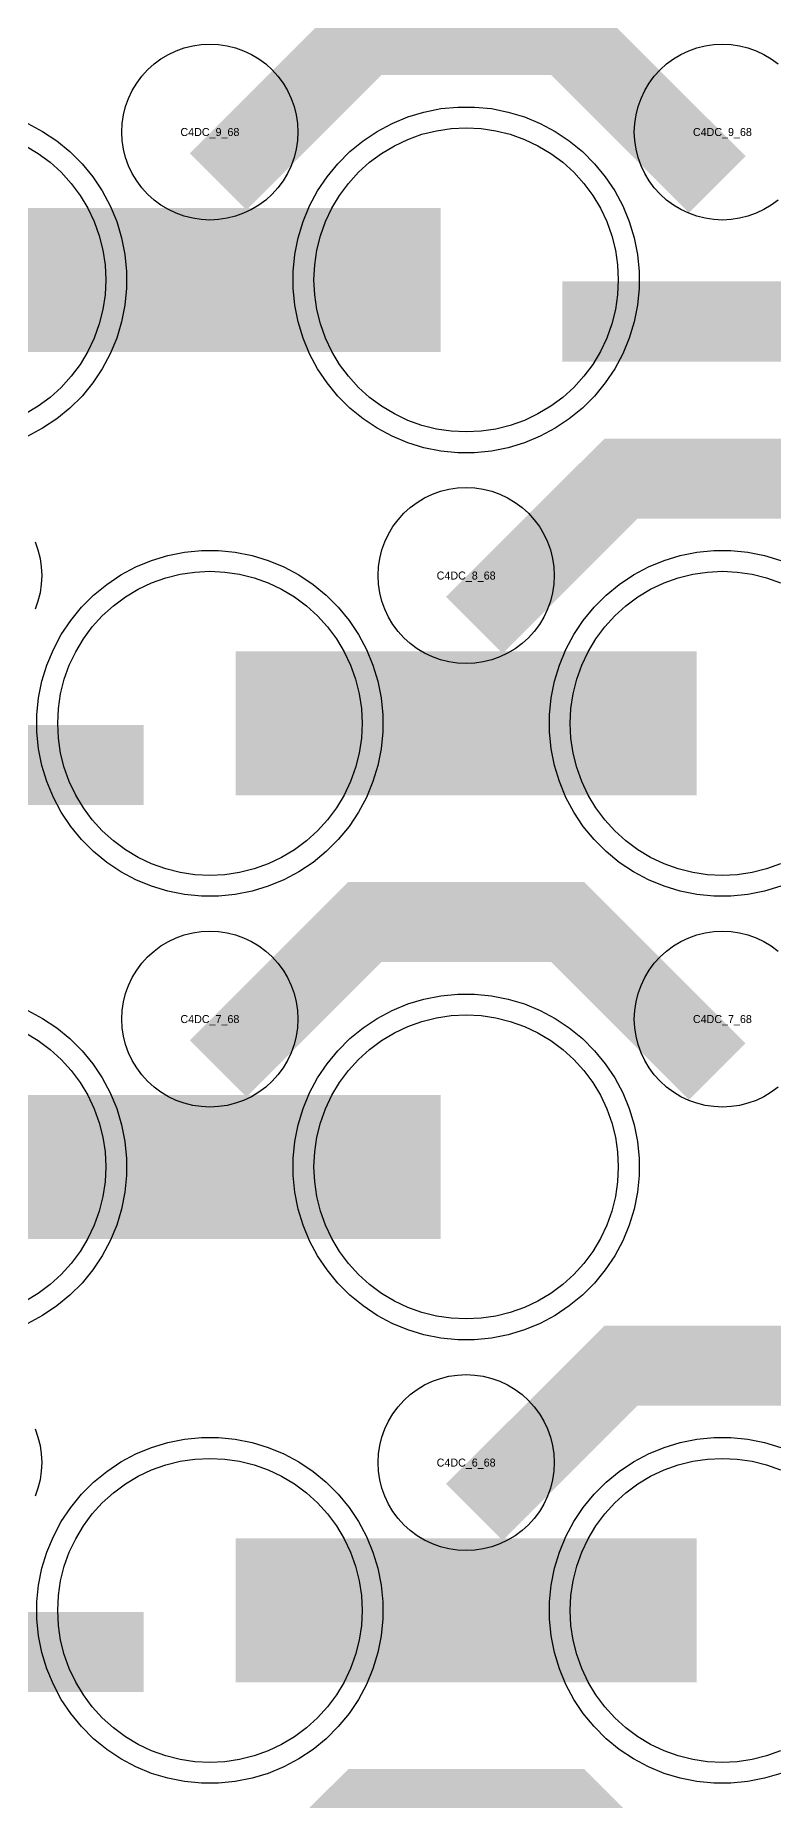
# Model space of a CAD drawing. Extents: x -11880 to 11880, y -14992 to 14992.
# Drawn here: x 9706 to 9936, y -14068 to -13516 of the extents above; entities that cross this region are included whole.
import ezdxf
from ezdxf.enums import TextEntityAlignment as Align

# ---------------------------------------------------------------- set-up
doc = ezdxf.new("R2010")
doc.units = 0
doc.header["$MEASUREMENT"] = 0
for name, color, linetype in [('GDS_775_DT_237', 138, 'CONTINUOUS'), ('RDL1_FS', 34, 'CONTINUOUS'), ('RDL_BS', 160, 'CONTINUOUS')]:
    doc.layers.add(name, color=color, linetype=linetype)

msp = doc.modelspace()

# ---------------------------------------------------------------- linework, layer by layer
at = {"layer": 'RDL1_FS', "color": 241, "true_color": 0xf7abae}
for points in [[(9840, -13639.994), (9835.343, -13639.765), (9830.732, -13639.081), (9826.209, -13637.949), (9821.819, -13636.377), (9817.605, -13634.385), (9813.605, -13631.987), (9809.86, -13629.209), (9806.406, -13626.079), (9803.276, -13622.625), (9800.498, -13618.88), (9798.1, -13614.88), (9796.108, -13610.666), (9794.536, -13606.276), (9793.404, -13601.753), (9792.72, -13597.142), (9792.491, -13592.485), (9792.72, -13587.828), (9793.404, -13583.217), (9794.536, -13578.694), (9796.108, -13574.304), (9798.1, -13570.09), (9800.498, -13566.09), (9803.276, -13562.345), (9806.406, -13558.891), (9809.86, -13555.761), (9813.605, -13552.983), (9817.605, -13550.585), (9821.819, -13548.593), (9826.209, -13547.021), (9830.732, -13545.889), (9835.343, -13545.205), (9840, -13544.976), (9844.657, -13545.205), (9849.268, -13545.889), (9853.791, -13547.021), (9858.181, -13548.593), (9862.395, -13550.585), (9866.395, -13552.983), (9870.14, -13555.761), (9873.594, -13558.891), (9876.724, -13562.345), (9879.502, -13566.09), (9881.9, -13570.09), (9883.892, -13574.304), (9885.464, -13578.694), (9886.596, -13583.217), (9887.28, -13587.828), (9887.509, -13592.485), (9887.28, -13597.142), (9886.596, -13601.753), (9885.464, -13606.276), (9883.892, -13610.666), (9881.9, -13614.88), (9879.502, -13618.88), (9876.724, -13622.625), (9873.594, -13626.079), (9870.14, -13629.209), (9866.395, -13631.987), (9862.395, -13634.385), (9858.181, -13636.377), (9853.791, -13637.949), (9849.268, -13639.081), (9844.657, -13639.765)], [(9760, -13778.559), (9755.343, -13778.33), (9750.732, -13777.646), (9746.209, -13776.514), (9741.819, -13774.942), (9737.605, -13772.95), (9733.605, -13770.552), (9729.86, -13767.774), (9726.406, -13764.644), (9723.276, -13761.19), (9720.498, -13757.445), (9718.1, -13753.445), (9716.108, -13749.231), (9714.536, -13744.841), (9713.404, -13740.318), (9712.72, -13735.707), (9712.491, -13731.05), (9712.72, -13726.393), (9713.404, -13721.782), (9714.536, -13717.259), (9716.108, -13712.869), (9718.1, -13708.655), (9720.498, -13704.655), (9723.276, -13700.91), (9726.406, -13697.456), (9729.86, -13694.326), (9733.605, -13691.548), (9737.605, -13689.15), (9741.819, -13687.158), (9746.209, -13685.586), (9750.732, -13684.454), (9755.343, -13683.77), (9760, -13683.541), (9764.657, -13683.77), (9769.268, -13684.454), (9773.791, -13685.586), (9778.181, -13687.158), (9782.395, -13689.15), (9786.395, -13691.548), (9790.14, -13694.326), (9793.594, -13697.456), (9796.724, -13700.91), (9799.502, -13704.655), (9801.9, -13708.655), (9803.892, -13712.869), (9805.464, -13717.259), (9806.596, -13721.782), (9807.28, -13726.393), (9807.509, -13731.05), (9807.28, -13735.707), (9806.596, -13740.318), (9805.464, -13744.841), (9803.892, -13749.231), (9801.9, -13753.445), (9799.502, -13757.445), (9796.724, -13761.19), (9793.594, -13764.644), (9790.14, -13767.774), (9786.395, -13770.552), (9782.395, -13772.95), (9778.181, -13774.942), (9773.791, -13776.514), (9769.268, -13777.646), (9764.657, -13778.33)], [(9840, -13917.124), (9835.343, -13916.895), (9830.732, -13916.211), (9826.209, -13915.079), (9821.819, -13913.507), (9817.605, -13911.515), (9813.605, -13909.117), (9809.86, -13906.339), (9806.406, -13903.209), (9803.276, -13899.755), (9800.498, -13896.01), (9798.1, -13892.01), (9796.108, -13887.796), (9794.536, -13883.406), (9793.404, -13878.883), (9792.72, -13874.272), (9792.491, -13869.615), (9792.72, -13864.958), (9793.404, -13860.347), (9794.536, -13855.824), (9796.108, -13851.434), (9798.1, -13847.22), (9800.498, -13843.22), (9803.276, -13839.475), (9806.406, -13836.021), (9809.86, -13832.891), (9813.605, -13830.113), (9817.605, -13827.715), (9821.819, -13825.723), (9826.209, -13824.151), (9830.732, -13823.019), (9835.343, -13822.335), (9840, -13822.106), (9844.657, -13822.335), (9849.268, -13823.019), (9853.791, -13824.151), (9858.181, -13825.723), (9862.395, -13827.715), (9866.395, -13830.113), (9870.14, -13832.891), (9873.594, -13836.021), (9876.724, -13839.475), (9879.502, -13843.22), (9881.9, -13847.22), (9883.892, -13851.434), (9885.464, -13855.824), (9886.596, -13860.347), (9887.28, -13864.958), (9887.509, -13869.615), (9887.28, -13874.272), (9886.596, -13878.883), (9885.464, -13883.406), (9883.892, -13887.796), (9881.9, -13892.01), (9879.502, -13896.01), (9876.724, -13899.755), (9873.594, -13903.209), (9870.14, -13906.339), (9866.395, -13909.117), (9862.395, -13911.515), (9858.181, -13913.507), (9853.791, -13915.079), (9849.268, -13916.211), (9844.657, -13916.895)], [(9760, -14055.689), (9755.343, -14055.46), (9750.732, -14054.776), (9746.209, -14053.644), (9741.819, -14052.072), (9737.605, -14050.08), (9733.605, -14047.682), (9729.86, -14044.904), (9726.406, -14041.774), (9723.276, -14038.32), (9720.498, -14034.575), (9718.1, -14030.575), (9716.108, -14026.361), (9714.536, -14021.971), (9713.404, -14017.448), (9712.72, -14012.837), (9712.491, -14008.18), (9712.72, -14003.523), (9713.404, -13998.912), (9714.536, -13994.389), (9716.108, -13989.999), (9718.1, -13985.785), (9720.498, -13981.785), (9723.276, -13978.04), (9726.406, -13974.586), (9729.86, -13971.456), (9733.605, -13968.678), (9737.605, -13966.28), (9741.819, -13964.288), (9746.209, -13962.716), (9750.732, -13961.584), (9755.343, -13960.9), (9760, -13960.671), (9764.657, -13960.9), (9769.268, -13961.584), (9773.791, -13962.716), (9778.181, -13964.288), (9782.395, -13966.28), (9786.395, -13968.678), (9790.14, -13971.456), (9793.594, -13974.586), (9796.724, -13978.04), (9799.502, -13981.785), (9801.9, -13985.785), (9803.892, -13989.999), (9805.464, -13994.389), (9806.596, -13998.912), (9807.28, -14003.523), (9807.509, -14008.18), (9807.28, -14012.837), (9806.596, -14017.448), (9805.464, -14021.971), (9803.892, -14026.361), (9801.9, -14030.575), (9799.502, -14034.575), (9796.724, -14038.32), (9793.594, -14041.774), (9790.14, -14044.904), (9786.395, -14047.682), (9782.395, -14050.08), (9778.181, -14052.072), (9773.791, -14053.644), (9769.268, -14054.776), (9764.657, -14055.46)]]:
    msp.add_lwpolyline(points, close=True, dxfattribs=at)
for points in [[(9702.395, -13550.585), (9706.395, -13552.983), (9710.14, -13555.761), (9713.594, -13558.891), (9716.724, -13562.345), (9719.502, -13566.09), (9721.9, -13570.09), (9723.892, -13574.304), (9725.464, -13578.694), (9726.596, -13583.217), (9727.28, -13587.828), (9727.509, -13592.485), (9727.28, -13597.142), (9726.596, -13601.753), (9725.464, -13606.276), (9723.892, -13610.666), (9721.9, -13614.88), (9719.502, -13618.88), (9716.724, -13622.625), (9713.594, -13626.079), (9710.14, -13629.209), (9706.395, -13631.987), (9702.395, -13634.385)], [(9938.181, -13774.942), (9933.791, -13776.514), (9929.268, -13777.646), (9924.657, -13778.33), (9920, -13778.559), (9915.343, -13778.33), (9910.732, -13777.646), (9906.209, -13776.514), (9901.819, -13774.942), (9897.605, -13772.95), (9893.605, -13770.552), (9889.86, -13767.774), (9886.406, -13764.644), (9883.276, -13761.19), (9880.498, -13757.445), (9878.1, -13753.445), (9876.108, -13749.231), (9874.536, -13744.841), (9873.404, -13740.318), (9872.72, -13735.707), (9872.491, -13731.05), (9872.72, -13726.393), (9873.404, -13721.782), (9874.536, -13717.259), (9876.108, -13712.869), (9878.1, -13708.655), (9880.498, -13704.655), (9883.276, -13700.91), (9886.406, -13697.456), (9889.86, -13694.326), (9893.605, -13691.548), (9897.605, -13689.15), (9901.819, -13687.158), (9906.209, -13685.586), (9910.732, -13684.454), (9915.343, -13683.77), (9920, -13683.541), (9924.657, -13683.77), (9929.268, -13684.454), (9933.791, -13685.586), (9938.181, -13687.158)], [(9702.395, -13827.715), (9706.395, -13830.113), (9710.14, -13832.891), (9713.594, -13836.021), (9716.724, -13839.475), (9719.502, -13843.22), (9721.9, -13847.22), (9723.892, -13851.434), (9725.464, -13855.824), (9726.596, -13860.347), (9727.28, -13864.958), (9727.509, -13869.615), (9727.28, -13874.272), (9726.596, -13878.883), (9725.464, -13883.406), (9723.892, -13887.796), (9721.9, -13892.01), (9719.502, -13896.01), (9716.724, -13899.755), (9713.594, -13903.209), (9710.14, -13906.339), (9706.395, -13909.117), (9702.395, -13911.515)], [(9938.181, -14052.072), (9933.791, -14053.644), (9929.268, -14054.776), (9924.657, -14055.46), (9920, -14055.689), (9915.343, -14055.46), (9910.732, -14054.776), (9906.209, -14053.644), (9901.819, -14052.072), (9897.605, -14050.08), (9893.605, -14047.682), (9889.86, -14044.904), (9886.406, -14041.774), (9883.276, -14038.32), (9880.498, -14034.575), (9878.1, -14030.575), (9876.108, -14026.361), (9874.536, -14021.971), (9873.404, -14017.448), (9872.72, -14012.837), (9872.491, -14008.18), (9872.72, -14003.523), (9873.404, -13998.912), (9874.536, -13994.389), (9876.108, -13989.999), (9878.1, -13985.785), (9880.498, -13981.785), (9883.276, -13978.04), (9886.406, -13974.586), (9889.86, -13971.456), (9893.605, -13968.678), (9897.605, -13966.28), (9901.819, -13964.288), (9906.209, -13962.716), (9910.732, -13961.584), (9915.343, -13960.9), (9920, -13960.671), (9924.657, -13960.9), (9929.268, -13961.584), (9933.791, -13962.716), (9938.181, -13964.288)]]:
    msp.add_lwpolyline(points, dxfattribs=at)
for points in [[(9688.002, -13592.485, 45, 45, 0), (9760.002, -13592.485, 45, 45, 0)], [(9760.002, -13592.485, 45, 45, 0), (9832.002, -13592.485, 45, 45, 0)], [(9768.002, -13731.05, 45, 45, 0), (9840.002, -13731.05, 45, 45, 0)], [(9840.002, -13731.05, 45, 45, 0), (9912.002, -13731.05, 45, 45, 0)], [(9688.002, -13869.615, 45, 45, 0), (9760.002, -13869.615, 45, 45, 0)], [(9760.002, -13869.615, 45, 45, 0), (9832.002, -13869.615, 45, 45, 0)], [(9768.002, -14008.18, 45, 45, 0), (9840.002, -14008.18, 45, 45, 0)], [(9840.002, -14008.18, 45, 45, 0), (9912.002, -14008.18, 45, 45, 0)]]:
    msp.add_lwpolyline(points, format="xyseb", dxfattribs=at)
at = {"layer": 'RDL_BS'}
for points in [[(9762.562, -13561.799, 25, 25, 0), (9808.377, -13515.984, 25, 25, 0), (9841.93, -13515.984, 25, 25, 0)], [(9918.401, -13562.698, 25, 25, 0), (9871.687, -13515.984, 25, 25, 0), (9841.929, -13515.984, 25, 25, 0)], [(9842.562, -13700.364, 25, 25, 0), (9888.377, -13654.549, 25, 25, 0), (9921.93, -13654.549, 25, 25, 0)], [(9998.401, -13701.263, 25, 25, 0), (9951.687, -13654.549, 25, 25, 0), (9921.929, -13654.549, 25, 25, 0)], [(9762.562, -13838.929, 25, 25, 0), (9808.377, -13793.114, 25, 25, 0), (9841.93, -13793.114, 25, 25, 0)], [(9918.401, -13839.828, 25, 25, 0), (9871.687, -13793.114, 25, 25, 0), (9841.929, -13793.114, 25, 25, 0)], [(9842.562, -13977.494, 25, 25, 0), (9888.377, -13931.679, 25, 25, 0), (9921.93, -13931.679, 25, 25, 0)], [(9998.401, -13978.393, 25, 25, 0), (9951.687, -13931.679, 25, 25, 0), (9921.929, -13931.679, 25, 25, 0)], [(9762.562, -14116.059, 25, 25, 0), (9808.377, -14070.244, 25, 25, 0), (9841.93, -14070.244, 25, 25, 0)], [(9918.401, -14116.958, 25, 25, 0), (9871.687, -14070.244, 25, 25, 0), (9841.929, -14070.244, 25, 25, 0)]]:
    msp.add_lwpolyline(points, format="xyseb", dxfattribs=at)
for points in [[(9760, -13573.791), (9757.307, -13573.659), (9754.635, -13573.263), (9752.016, -13572.606), (9749.481, -13571.699), (9747.044, -13570.547), (9744.72, -13569.154), (9742.557, -13567.551), (9740.558, -13565.739), (9738.746, -13563.74), (9737.143, -13561.577), (9735.75, -13559.253), (9734.598, -13556.816), (9733.691, -13554.281), (9733.034, -13551.662), (9732.638, -13548.99), (9732.506, -13546.297), (9732.638, -13543.604), (9733.034, -13540.932), (9733.691, -13538.313), (9734.598, -13535.778), (9735.75, -13533.341), (9737.143, -13531.017), (9738.746, -13528.854), (9740.558, -13526.855), (9742.557, -13525.043), (9744.72, -13523.44), (9747.044, -13522.047), (9749.481, -13520.895), (9752.016, -13519.988), (9754.635, -13519.331), (9757.307, -13518.935), (9760, -13518.803), (9762.693, -13518.935), (9765.365, -13519.331), (9767.984, -13519.988), (9770.519, -13520.895), (9772.956, -13522.047), (9775.28, -13523.44), (9777.443, -13525.043), (9779.442, -13526.855), (9781.254, -13528.854), (9782.857, -13531.017), (9784.25, -13533.341), (9785.402, -13535.778), (9786.309, -13538.313), (9786.966, -13540.932), (9787.362, -13543.604), (9787.494, -13546.297), (9787.362, -13548.99), (9786.966, -13551.662), (9786.309, -13554.281), (9785.402, -13556.816), (9784.25, -13559.253), (9782.857, -13561.577), (9781.254, -13563.74), (9779.442, -13565.739), (9777.443, -13567.551), (9775.28, -13569.154), (9772.956, -13570.547), (9770.519, -13571.699), (9767.984, -13572.606), (9765.365, -13573.263), (9762.693, -13573.659)], [(9840, -13712.356), (9837.307, -13712.224), (9834.635, -13711.828), (9832.016, -13711.171), (9829.481, -13710.264), (9827.044, -13709.112), (9824.72, -13707.719), (9822.557, -13706.116), (9820.558, -13704.304), (9818.746, -13702.305), (9817.143, -13700.142), (9815.75, -13697.818), (9814.598, -13695.381), (9813.691, -13692.846), (9813.034, -13690.227), (9812.638, -13687.555), (9812.506, -13684.862), (9812.638, -13682.169), (9813.034, -13679.497), (9813.691, -13676.878), (9814.598, -13674.343), (9815.75, -13671.906), (9817.143, -13669.582), (9818.746, -13667.419), (9820.558, -13665.42), (9822.557, -13663.608), (9824.72, -13662.005), (9827.044, -13660.612), (9829.481, -13659.46), (9832.016, -13658.553), (9834.635, -13657.896), (9837.307, -13657.5), (9840, -13657.368), (9842.693, -13657.5), (9845.365, -13657.896), (9847.984, -13658.553), (9850.519, -13659.46), (9852.956, -13660.612), (9855.28, -13662.005), (9857.443, -13663.608), (9859.442, -13665.42), (9861.254, -13667.419), (9862.857, -13669.582), (9864.25, -13671.906), (9865.402, -13674.343), (9866.309, -13676.878), (9866.966, -13679.497), (9867.362, -13682.169), (9867.494, -13684.862), (9867.362, -13687.555), (9866.966, -13690.227), (9866.309, -13692.846), (9865.402, -13695.381), (9864.25, -13697.818), (9862.857, -13700.142), (9861.254, -13702.305), (9859.442, -13704.304), (9857.443, -13706.116), (9855.28, -13707.719), (9852.956, -13709.112), (9850.519, -13710.264), (9847.984, -13711.171), (9845.365, -13711.828), (9842.693, -13712.224)], [(9760, -13850.921), (9757.307, -13850.789), (9754.635, -13850.393), (9752.016, -13849.736), (9749.481, -13848.829), (9747.044, -13847.677), (9744.72, -13846.284), (9742.557, -13844.681), (9740.558, -13842.869), (9738.746, -13840.87), (9737.143, -13838.707), (9735.75, -13836.383), (9734.598, -13833.946), (9733.691, -13831.411), (9733.034, -13828.792), (9732.638, -13826.12), (9732.506, -13823.427), (9732.638, -13820.734), (9733.034, -13818.062), (9733.691, -13815.443), (9734.598, -13812.908), (9735.75, -13810.471), (9737.143, -13808.147), (9738.746, -13805.984), (9740.558, -13803.985), (9742.557, -13802.173), (9744.72, -13800.57), (9747.044, -13799.177), (9749.481, -13798.025), (9752.016, -13797.118), (9754.635, -13796.461), (9757.307, -13796.065), (9760, -13795.933), (9762.693, -13796.065), (9765.365, -13796.461), (9767.984, -13797.118), (9770.519, -13798.025), (9772.956, -13799.177), (9775.28, -13800.57), (9777.443, -13802.173), (9779.442, -13803.985), (9781.254, -13805.984), (9782.857, -13808.147), (9784.25, -13810.471), (9785.402, -13812.908), (9786.309, -13815.443), (9786.966, -13818.062), (9787.362, -13820.734), (9787.494, -13823.427), (9787.362, -13826.12), (9786.966, -13828.792), (9786.309, -13831.411), (9785.402, -13833.946), (9784.25, -13836.383), (9782.857, -13838.707), (9781.254, -13840.87), (9779.442, -13842.869), (9777.443, -13844.681), (9775.28, -13846.284), (9772.956, -13847.677), (9770.519, -13848.829), (9767.984, -13849.736), (9765.365, -13850.393), (9762.693, -13850.789)], [(9840, -13989.486), (9837.307, -13989.354), (9834.635, -13988.958), (9832.016, -13988.301), (9829.481, -13987.394), (9827.044, -13986.242), (9824.72, -13984.849), (9822.557, -13983.246), (9820.558, -13981.434), (9818.746, -13979.435), (9817.143, -13977.272), (9815.75, -13974.948), (9814.598, -13972.511), (9813.691, -13969.976), (9813.034, -13967.357), (9812.638, -13964.685), (9812.506, -13961.992), (9812.638, -13959.299), (9813.034, -13956.627), (9813.691, -13954.008), (9814.598, -13951.473), (9815.75, -13949.036), (9817.143, -13946.712), (9818.746, -13944.549), (9820.558, -13942.55), (9822.557, -13940.738), (9824.72, -13939.135), (9827.044, -13937.742), (9829.481, -13936.59), (9832.016, -13935.683), (9834.635, -13935.026), (9837.307, -13934.63), (9840, -13934.498), (9842.693, -13934.63), (9845.365, -13935.026), (9847.984, -13935.683), (9850.519, -13936.59), (9852.956, -13937.742), (9855.28, -13939.135), (9857.443, -13940.738), (9859.442, -13942.55), (9861.254, -13944.549), (9862.857, -13946.712), (9864.25, -13949.036), (9865.402, -13951.473), (9866.309, -13954.008), (9866.966, -13956.627), (9867.362, -13959.299), (9867.494, -13961.992), (9867.362, -13964.685), (9866.966, -13967.357), (9866.309, -13969.976), (9865.402, -13972.511), (9864.25, -13974.948), (9862.857, -13977.272), (9861.254, -13979.435), (9859.442, -13981.434), (9857.443, -13983.246), (9855.28, -13984.849), (9852.956, -13986.242), (9850.519, -13987.394), (9847.984, -13988.301), (9845.365, -13988.958), (9842.693, -13989.354)]]:
    msp.add_lwpolyline(points, close=True, dxfattribs=at)
for points in [[(9937.443, -13567.551), (9935.28, -13569.154), (9932.956, -13570.547), (9930.519, -13571.699), (9927.984, -13572.606), (9925.365, -13573.263), (9922.693, -13573.659), (9920, -13573.791), (9917.307, -13573.659), (9914.635, -13573.263), (9912.016, -13572.606), (9909.481, -13571.699), (9907.044, -13570.547), (9904.72, -13569.154), (9902.557, -13567.551), (9900.558, -13565.739), (9898.746, -13563.74), (9897.143, -13561.577), (9895.75, -13559.253), (9894.598, -13556.816), (9893.691, -13554.281), (9893.034, -13551.662), (9892.638, -13548.99), (9892.506, -13546.297), (9892.638, -13543.604), (9893.034, -13540.932), (9893.691, -13538.313), (9894.598, -13535.778), (9895.75, -13533.341), (9897.143, -13531.017), (9898.746, -13528.854), (9900.558, -13526.855), (9902.557, -13525.043), (9904.72, -13523.44), (9907.044, -13522.047), (9909.481, -13520.895), (9912.016, -13519.988), (9914.635, -13519.331), (9917.307, -13518.935), (9920, -13518.803), (9922.693, -13518.935), (9925.365, -13519.331), (9927.984, -13519.988), (9930.519, -13520.895), (9932.956, -13522.047), (9935.28, -13523.44), (9937.443, -13525.043)], [(9705.402, -13674.343), (9706.309, -13676.878), (9706.966, -13679.497), (9707.362, -13682.169), (9707.494, -13684.862), (9707.362, -13687.555), (9706.966, -13690.227), (9706.309, -13692.846), (9705.402, -13695.381)], [(9937.443, -13844.681), (9935.28, -13846.284), (9932.956, -13847.677), (9930.519, -13848.829), (9927.984, -13849.736), (9925.365, -13850.393), (9922.693, -13850.789), (9920, -13850.921), (9917.307, -13850.789), (9914.635, -13850.393), (9912.016, -13849.736), (9909.481, -13848.829), (9907.044, -13847.677), (9904.72, -13846.284), (9902.557, -13844.681), (9900.558, -13842.869), (9898.746, -13840.87), (9897.143, -13838.707), (9895.75, -13836.383), (9894.598, -13833.946), (9893.691, -13831.411), (9893.034, -13828.792), (9892.638, -13826.12), (9892.506, -13823.427), (9892.638, -13820.734), (9893.034, -13818.062), (9893.691, -13815.443), (9894.598, -13812.908), (9895.75, -13810.471), (9897.143, -13808.147), (9898.746, -13805.984), (9900.558, -13803.985), (9902.557, -13802.173), (9904.72, -13800.57), (9907.044, -13799.177), (9909.481, -13798.025), (9912.016, -13797.118), (9914.635, -13796.461), (9917.307, -13796.065), (9920, -13795.933), (9922.693, -13796.065), (9925.365, -13796.461), (9927.984, -13797.118), (9930.519, -13798.025), (9932.956, -13799.177), (9935.28, -13800.57), (9937.443, -13802.173)], [(9705.402, -13951.473), (9706.309, -13954.008), (9706.966, -13956.627), (9707.362, -13959.299), (9707.494, -13961.992), (9707.362, -13964.685), (9706.966, -13967.357), (9706.309, -13969.976), (9705.402, -13972.511)]]:
    msp.add_lwpolyline(points, dxfattribs=at)
at = {"layer": 'RDL_BS', "color": 241, "true_color": 0xf7abae}
for points in [[(9837.356, -13646.485), (9832.062, -13645.968), (9826.835, -13644.922), (9821.795, -13643.391), (9816.885, -13641.36), (9812.223, -13638.868), (9807.809, -13635.921), (9803.708, -13632.559), (9799.926, -13628.777), (9796.564, -13624.676), (9793.617, -13620.262), (9791.125, -13615.6), (9789.094, -13610.69), (9787.563, -13605.65), (9786.517, -13600.423), (9786, -13595.129), (9786, -13589.841), (9786.517, -13584.547), (9787.563, -13579.32), (9789.094, -13574.28), (9791.125, -13569.37), (9793.617, -13564.708), (9796.564, -13560.294), (9799.926, -13556.193), (9803.708, -13552.411), (9807.809, -13549.049), (9812.223, -13546.102), (9816.885, -13543.61), (9821.795, -13541.579), (9826.835, -13540.048), (9832.062, -13539.002), (9837.356, -13538.485), (9842.644, -13538.485), (9847.938, -13539.002), (9853.165, -13540.048), (9858.205, -13541.579), (9863.115, -13543.61), (9867.777, -13546.102), (9872.191, -13549.049), (9876.292, -13552.411), (9880.074, -13556.193), (9883.436, -13560.294), (9886.383, -13564.708), (9888.875, -13569.37), (9890.906, -13574.28), (9892.437, -13579.32), (9893.483, -13584.547), (9894, -13589.841), (9894, -13595.129), (9893.483, -13600.423), (9892.437, -13605.65), (9890.906, -13610.69), (9888.875, -13615.6), (9886.383, -13620.262), (9883.436, -13624.676), (9880.074, -13628.777), (9876.292, -13632.559), (9872.191, -13635.921), (9867.777, -13638.868), (9863.115, -13641.36), (9858.205, -13643.391), (9853.165, -13644.922), (9847.938, -13645.968), (9842.644, -13646.485)], [(9757.356, -13785.05), (9752.062, -13784.533), (9746.835, -13783.487), (9741.795, -13781.956), (9736.885, -13779.925), (9732.223, -13777.433), (9727.809, -13774.486), (9723.708, -13771.124), (9719.926, -13767.342), (9716.564, -13763.241), (9713.617, -13758.827), (9711.125, -13754.165), (9709.094, -13749.255), (9707.563, -13744.215), (9706.517, -13738.988), (9706, -13733.694), (9706, -13728.406), (9706.517, -13723.112), (9707.563, -13717.885), (9709.094, -13712.845), (9711.125, -13707.935), (9713.617, -13703.273), (9716.564, -13698.859), (9719.926, -13694.758), (9723.708, -13690.976), (9727.809, -13687.614), (9732.223, -13684.667), (9736.885, -13682.175), (9741.795, -13680.144), (9746.835, -13678.613), (9752.062, -13677.567), (9757.356, -13677.05), (9762.644, -13677.05), (9767.938, -13677.567), (9773.165, -13678.613), (9778.205, -13680.144), (9783.115, -13682.175), (9787.777, -13684.667), (9792.191, -13687.614), (9796.292, -13690.976), (9800.074, -13694.758), (9803.436, -13698.859), (9806.383, -13703.273), (9808.875, -13707.935), (9810.906, -13712.845), (9812.437, -13717.885), (9813.483, -13723.112), (9814, -13728.406), (9814, -13733.694), (9813.483, -13738.988), (9812.437, -13744.215), (9810.906, -13749.255), (9808.875, -13754.165), (9806.383, -13758.827), (9803.436, -13763.241), (9800.074, -13767.342), (9796.292, -13771.124), (9792.191, -13774.486), (9787.777, -13777.433), (9783.115, -13779.925), (9778.205, -13781.956), (9773.165, -13783.487), (9767.938, -13784.533), (9762.644, -13785.05)], [(9837.356, -13923.615), (9832.062, -13923.098), (9826.835, -13922.052), (9821.795, -13920.521), (9816.885, -13918.49), (9812.223, -13915.998), (9807.809, -13913.051), (9803.708, -13909.689), (9799.926, -13905.907), (9796.564, -13901.806), (9793.617, -13897.392), (9791.125, -13892.73), (9789.094, -13887.82), (9787.563, -13882.78), (9786.517, -13877.553), (9786, -13872.259), (9786, -13866.971), (9786.517, -13861.677), (9787.563, -13856.45), (9789.094, -13851.41), (9791.125, -13846.5), (9793.617, -13841.838), (9796.564, -13837.424), (9799.926, -13833.323), (9803.708, -13829.541), (9807.809, -13826.179), (9812.223, -13823.232), (9816.885, -13820.74), (9821.795, -13818.709), (9826.835, -13817.178), (9832.062, -13816.132), (9837.356, -13815.615), (9842.644, -13815.615), (9847.938, -13816.132), (9853.165, -13817.178), (9858.205, -13818.709), (9863.115, -13820.74), (9867.777, -13823.232), (9872.191, -13826.179), (9876.292, -13829.541), (9880.074, -13833.323), (9883.436, -13837.424), (9886.383, -13841.838), (9888.875, -13846.5), (9890.906, -13851.41), (9892.437, -13856.45), (9893.483, -13861.677), (9894, -13866.971), (9894, -13872.259), (9893.483, -13877.553), (9892.437, -13882.78), (9890.906, -13887.82), (9888.875, -13892.73), (9886.383, -13897.392), (9883.436, -13901.806), (9880.074, -13905.907), (9876.292, -13909.689), (9872.191, -13913.051), (9867.777, -13915.998), (9863.115, -13918.49), (9858.205, -13920.521), (9853.165, -13922.052), (9847.938, -13923.098), (9842.644, -13923.615)], [(9757.356, -14062.18), (9752.062, -14061.663), (9746.835, -14060.617), (9741.795, -14059.086), (9736.885, -14057.055), (9732.223, -14054.563), (9727.809, -14051.616), (9723.708, -14048.254), (9719.926, -14044.472), (9716.564, -14040.371), (9713.617, -14035.957), (9711.125, -14031.295), (9709.094, -14026.385), (9707.563, -14021.345), (9706.517, -14016.118), (9706, -14010.824), (9706, -14005.536), (9706.517, -14000.242), (9707.563, -13995.015), (9709.094, -13989.975), (9711.125, -13985.065), (9713.617, -13980.403), (9716.564, -13975.989), (9719.926, -13971.888), (9723.708, -13968.106), (9727.809, -13964.744), (9732.223, -13961.797), (9736.885, -13959.305), (9741.795, -13957.274), (9746.835, -13955.743), (9752.062, -13954.697), (9757.356, -13954.18), (9762.644, -13954.18), (9767.938, -13954.697), (9773.165, -13955.743), (9778.205, -13957.274), (9783.115, -13959.305), (9787.777, -13961.797), (9792.191, -13964.744), (9796.292, -13968.106), (9800.074, -13971.888), (9803.436, -13975.989), (9806.383, -13980.403), (9808.875, -13985.065), (9810.906, -13989.975), (9812.437, -13995.015), (9813.483, -14000.242), (9814, -14005.536), (9814, -14010.824), (9813.483, -14016.118), (9812.437, -14021.345), (9810.906, -14026.385), (9808.875, -14031.295), (9806.383, -14035.957), (9803.436, -14040.371), (9800.074, -14044.472), (9796.292, -14048.254), (9792.191, -14051.616), (9787.777, -14054.563), (9783.115, -14057.055), (9778.205, -14059.086), (9773.165, -14060.617), (9767.938, -14061.663), (9762.644, -14062.18)]]:
    msp.add_lwpolyline(points, close=True, dxfattribs=at)
for points in [[(9703.115, -13543.61), (9707.777, -13546.102), (9712.191, -13549.049), (9716.292, -13552.411), (9720.074, -13556.193), (9723.436, -13560.294), (9726.383, -13564.708), (9728.875, -13569.37), (9730.906, -13574.28), (9732.437, -13579.32), (9733.483, -13584.547), (9734, -13589.841), (9734, -13595.129), (9733.483, -13600.423), (9732.437, -13605.65), (9730.906, -13610.69), (9728.875, -13615.6), (9726.383, -13620.262), (9723.436, -13624.676), (9720.074, -13628.777), (9716.292, -13632.559), (9712.191, -13635.921), (9707.777, -13638.868), (9703.115, -13641.36)], [(9938.205, -13781.956), (9933.165, -13783.487), (9927.938, -13784.533), (9922.644, -13785.05), (9917.356, -13785.05), (9912.062, -13784.533), (9906.835, -13783.487), (9901.795, -13781.956), (9896.885, -13779.925), (9892.223, -13777.433), (9887.809, -13774.486), (9883.708, -13771.124), (9879.926, -13767.342), (9876.564, -13763.241), (9873.617, -13758.827), (9871.125, -13754.165), (9869.094, -13749.255), (9867.563, -13744.215), (9866.517, -13738.988), (9866, -13733.694), (9866, -13728.406), (9866.517, -13723.112), (9867.563, -13717.885), (9869.094, -13712.845), (9871.125, -13707.935), (9873.617, -13703.273), (9876.564, -13698.859), (9879.926, -13694.758), (9883.708, -13690.976), (9887.809, -13687.614), (9892.223, -13684.667), (9896.885, -13682.175), (9901.795, -13680.144), (9906.835, -13678.613), (9912.062, -13677.567), (9917.356, -13677.05), (9922.644, -13677.05), (9927.938, -13677.567), (9933.165, -13678.613), (9938.205, -13680.144)], [(9703.115, -13820.74), (9707.777, -13823.232), (9712.191, -13826.179), (9716.292, -13829.541), (9720.074, -13833.323), (9723.436, -13837.424), (9726.383, -13841.838), (9728.875, -13846.5), (9730.906, -13851.41), (9732.437, -13856.45), (9733.483, -13861.677), (9734, -13866.971), (9734, -13872.259), (9733.483, -13877.553), (9732.437, -13882.78), (9730.906, -13887.82), (9728.875, -13892.73), (9726.383, -13897.392), (9723.436, -13901.806), (9720.074, -13905.907), (9716.292, -13909.689), (9712.191, -13913.051), (9707.777, -13915.998), (9703.115, -13918.49)], [(9938.205, -14059.086), (9933.165, -14060.617), (9927.938, -14061.663), (9922.644, -14062.18), (9917.356, -14062.18), (9912.062, -14061.663), (9906.835, -14060.617), (9901.795, -14059.086), (9896.885, -14057.055), (9892.223, -14054.563), (9887.809, -14051.616), (9883.708, -14048.254), (9879.926, -14044.472), (9876.564, -14040.371), (9873.617, -14035.957), (9871.125, -14031.295), (9869.094, -14026.385), (9867.563, -14021.345), (9866.517, -14016.118), (9866, -14010.824), (9866, -14005.536), (9866.517, -14000.242), (9867.563, -13995.015), (9869.094, -13989.975), (9871.125, -13985.065), (9873.617, -13980.403), (9876.564, -13975.989), (9879.926, -13971.888), (9883.708, -13968.106), (9887.809, -13964.744), (9892.223, -13961.797), (9896.885, -13959.305), (9901.795, -13957.274), (9906.835, -13955.743), (9912.062, -13954.697), (9917.356, -13954.18), (9922.644, -13954.18), (9927.938, -13954.697), (9933.165, -13955.743), (9938.205, -13957.274)]]:
    msp.add_lwpolyline(points, dxfattribs=at)
for points in [[(9870.016, -13605.498, 25, 25, 0), (9979.281, -13605.498, 25, 25, 0)], [(9630.016, -13744.063, 25, 25, 0), (9739.281, -13744.063, 25, 25, 0)], [(9630.016, -14021.193, 25, 25, 0), (9739.281, -14021.193, 25, 25, 0)]]:
    msp.add_lwpolyline(points, format="xyseb", dxfattribs=at)

# ---------------------------------------------------------------- texts
at = {"layer": 'GDS_775_DT_237'}
for s, p in [('C4DC_9_68', (9760, -13546.297)), ('C4DC_9_68', (9760, -13546.297)), ('C4DC_9_68', (9920, -13546.297)), ('C4DC_9_68', (9920, -13546.297)), ('C4DC_8_68', (9840, -13684.862)), ('C4DC_8_68', (9840, -13684.862)), ('C4DC_7_68', (9760, -13823.427)), ('C4DC_7_68', (9760, -13823.427)), ('C4DC_7_68', (9920, -13823.427)), ('C4DC_7_68', (9920, -13823.427)), ('C4DC_6_68', (9840, -13961.992)), ('C4DC_6_68', (9840, -13961.992))]:
    msp.add_text(s, height=2.5, dxfattribs=at).set_placement(p, align=Align.MIDDLE_CENTER)

doc.saveas('drawing.dxf')
